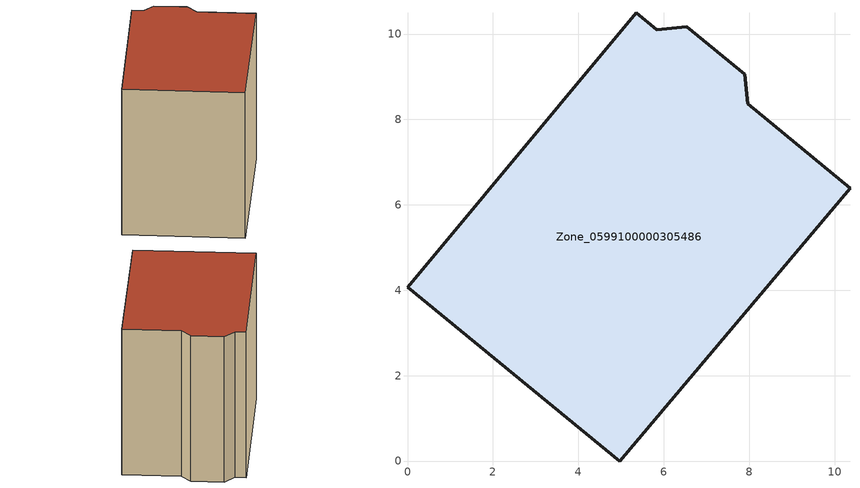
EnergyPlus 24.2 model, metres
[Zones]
Zone_0599100000305486
 floor ground (C_G): 10.36,6.39 4.97,0 0,4.07 5.36,10.49 5.83,10.1 6.54,10.17 7.89,9.06 7.96,8.36 z0
 wall outside (C_F): 4.97,0 10.36,6.39 7.96,8.36 7.89,9.06 6.54,10.17 5.83,10.1 5.36,10.49 0,4.07 4.97,0 z0:8.65
 roof outside (C_R): 7.89,9.06 6.54,10.17 5.83,10.1 5.36,10.49 0,4.07 4.97,0 10.36,6.39 7.96,8.36 z8.65
[BUILDING]
Pand.0599100000305486: North Axis=0; Terrain=City; Loads Convergence Tolerance Value=0.04; Temperature Convergence Tolerance Value=0.4; Solar Distribution=FullExterior; Maximum Number of Warmup Days=25; Minimum Number of Warmup Days=1
[Site:Location]
Rotterdam.The.Hague.AP_ZH_NLD Design_Conditions: Latitude=51.96; Longitude=4.45; Time Zone=1; Elevation=-4.5
[SITE:GROUNDTEMPERATURE:BUILDINGSURFACE]
18, 18, 18, 18, 18, 18, 18, 18, 18, 18, 18, 18
[MATERIAL] Thermal Absorptance=0.9; Solar Absorptance=0.7; Visible Absorptance=0.7
Name | Roughness | Thickness | Conductivity | Density | Specific Heat
G.TI.1946 | MediumSmooth | 0.15 | 1 | 540 | 1210
F.TI.1946 | Rough | 0.3 | 0.857143 | 1920 | 840
R.TI.1946 | MediumRough | 0.2 | 0.1 | 1500 | 1000
[CONSTRUCTION]
C_G: G.TI.1946
C_F: F.TI.1946
C_R: R.TI.1946
[ZONE]
Zone_0599100000305486: Type=1; Multiplier=1; Ceiling Height=Autocalculate; Volume=Autocalculate; Floor Area=autocalculate; Part of Total Floor Area=Yes
[ZONEINFILTRATION:DESIGNFLOWRATE]
Infil_Zone_0599100000305486: Zone or ZoneList or Space or SpaceList=Zone_0599100000305486; Schedule=AlwaysOn; Design Flow Rate Calculation Method=Flow/Area; Flow Rate per Floor Area=0.003; Constant Term Coefficient=1; Temperature Term Coefficient=0; Velocity Term Coefficient=0; Velocity Squared Term Coefficient=0
[HVACTEMPLATE:ZONE:IDEALLOADSAIRSYSTEM]
Zone_0599100000305486: Maximum Heating Supply Air Temperature=50; Minimum Cooling Supply Air Temperature=13; Maximum Heating Supply Air Humidity Ratio=0.0156; Minimum Cooling Supply Air Humidity Ratio=0.0077; Heating Limit=NoLimit; Cooling Limit=NoLimit; Dehumidification Control Type=ConstantSensibleHeatRatio; Cooling Sensible Heat Ratio=0.7; Dehumidification Setpoint=60; Humidification Control Type=None; Humidification Setpoint=30; Outdoor Air Method=None; Outdoor Air Flow Rate per Person=0.00944; Outdoor Air Flow Rate per Zone Floor Area=0; Outdoor Air Flow Rate per Zone=0; Demand Controlled Ventilation Type=None; Outdoor Air Economizer Type=NoEconomizer; Heat Recovery Type=None; Sensible Heat Recovery Effectiveness=0.7; Latent Heat Recovery Effectiveness=0.65
[ZONECONTROL:THERMOSTAT]
ThermostatControl_Zone_0599100000305486: Zone or ZoneList=Zone_0599100000305486; Control Type Schedule=DualSetpointControlType; Control 1=Thermostat_Zone_0599100000305486; Temperature Difference Between Cutout And Setpoint=0
[THERMOSTATSETPOINT:DUALSETPOINT]
Thermostat_Zone_0599100000305486: Heating Setpoint Temperature Schedule=HeatingSetpoint_Zone_0599100000305486; Cooling Setpoint Temperature Schedule=CoolingSetpoint_Zone_0599100000305486
[SCHEDULE:COMPACT]
HeatingSetpoint_Zone_0599100000305486: Through: 12/31, For: AllDays, Until: 24:00, 21
CoolingSetpoint_Zone_0599100000305486: Through: 12/31, For: AllDays, Until: 24:00, 24
DualSetpointControlType: Through: 12/31, For: AllDays, Until: 24:00, 4
AlwaysOn: Through: 12/31, For: AllDays, Until: 24:00, 1
